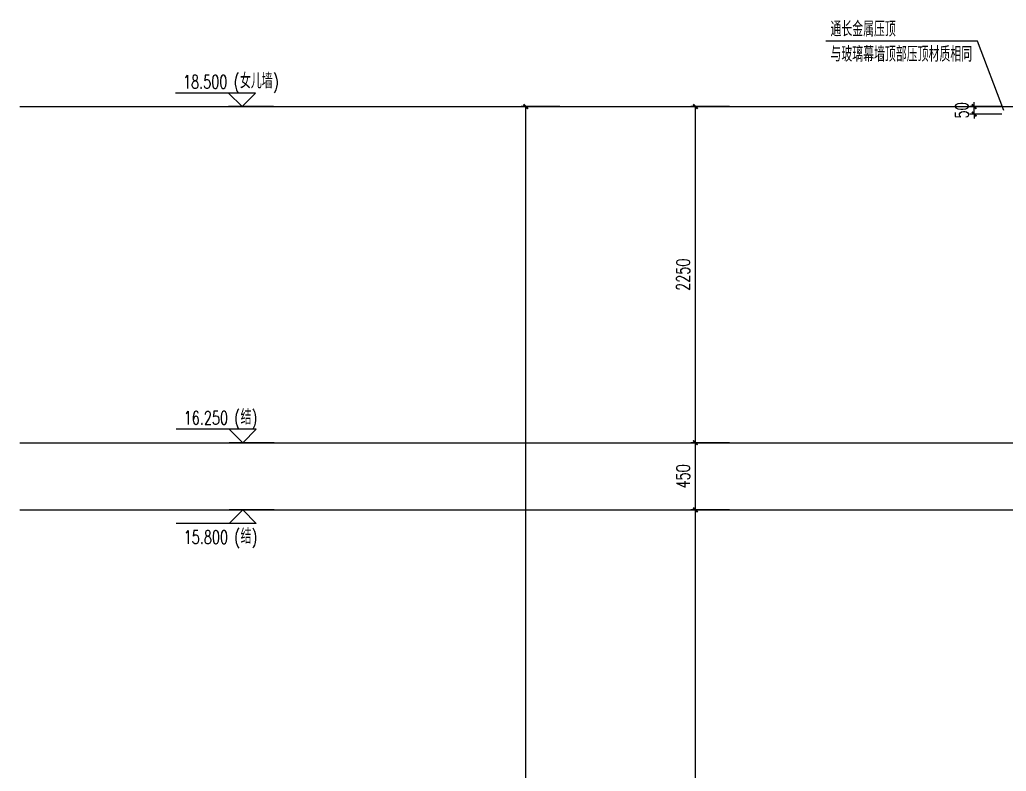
# Model space of a CAD drawing. Extents: x -1899985 to 1774885, y 556286 to 2175695.
# Drawn here: x -512118 to -505517, y 582308 to 587339 of the extents above; entities that cross this region are included whole.
import ezdxf

# ---------------------------------------------------------------- set-up
doc = ezdxf.new("R2010")
doc.units = 0
doc.header["$LTSCALE"] = 10
doc.header["$MEASUREMENT"] = 0
doc.linetypes.add('20剖面图$0$__DASH', pattern=[0.35, 0.25, -0.1])
doc.linetypes.add('20剖面图$0$DOTE', pattern=[2.42, 2, -0.2, 0.02, -0.2])
doc.layers.get('Defpoints').update_dxf_attribs({"color": 210})
for name, color, linetype in [('20剖面图$0$A-AXIS-D', 1, 'Continuous'), ('20剖面图$0$A-AXIS-DOTE', 14, '20剖面图$0$DOTE'), ('20剖面图$0$DIM_ELEV', 3, 'Continuous'), ('20剖面图$0$PUB_TEXT', 7, 'Continuous'), ('A-AXIS-DP', 126, 'Continuous'), ('A-LIN-V', 9, 'Continuous'), ('DIM_SYMB', 3, 'Continuous'), ('PUB_TEXT', 7, 'Continuous')]:
    doc.layers.add(name, color=color, linetype=linetype)
doc.styles.add('20剖面图$0$_TCH_DIM', font='SIMPLEX', dxfattribs={"bigfont": 'GBCBIG'})
doc.styles.add('20剖面图$0$_TCH_DIM_T3', font='SIMPLEX', dxfattribs={"width": 0.705882, "bigfont": 'GBCBIG'})
doc.styles.add('_TCH_DIM', font='SIMPLEX', dxfattribs={"bigfont": 'GBCBIG'})
doc.styles.add('_TCH_DIM_T3', font='SIMPLEX', dxfattribs={"width": 0.705882, "bigfont": 'GBCBIG'})
doc.dimstyles.new('20剖面图$0$_TCH_ARCH&&30', dxfattribs={"dimtxt": 89.25, "dimasz": 30, "dimexe": 30, "dimexo": 30, "dimgap": 37.875, "dimtad": 1, "dimdec": 0, "dimzin": 0, "dimdsep": 46, "dimtxsty": '20剖面图$0$_TCH_DIM_T3', "dimblk": '20剖面图$0$_ArchTick', "dimcen": 0.09, "dimclrt": 7, "dimazin": 2, "dimtfac": 1, "dimtdec": 0, "dimtix": 1, "dimtmove": 2, "dimatfit": 3, "dimfxl": 1, "dimtolj": 1, "dimtzin": 0, "dimarcsym": 0})
doc.dimstyles.new('_TCH_ARCH&&30', dxfattribs={"dimtxt": 89.25, "dimasz": 30, "dimexe": 30, "dimexo": 30, "dimgap": 37.875, "dimtad": 1, "dimdec": 0, "dimzin": 0, "dimdsep": 46, "dimtxsty": '_TCH_DIM_T3', "dimblk": 'ARCHTICK', "dimcen": 0.09, "dimclrt": 7, "dimazin": 2, "dimtfac": 1, "dimtdec": 0, "dimtix": 1, "dimtmove": 2, "dimatfit": 3, "dimfxl": 1, "dimtolj": 1, "dimtzin": 0, "dimarcsym": 0})

# ---------------------------------------------------------------- blocks, each defined once
blk = doc.blocks.new('20剖面图$0$_ArchTick')
at = {"color": 0, "linetype": 'ByBlock', "const_width": 0.4}
blk.add_lwpolyline([(-0.5, -0.5), (0.5, 0.5)], dxfattribs=at)
blk = doc.blocks.new('*D263')
at = {"layer": '20剖面图$0$A-AXIS-D', "color": 0, "lineweight": -2, "transparency": 16777216}
for p, q in [((-507368.7, 584057.5), (-507627, 584057.5)), ((-507597, 568257.5), (-507597, 584057.5)), ((-507368.7, 568257.5), (-507627, 568257.5))]:
    blk.add_line(p, q, dxfattribs=at)
at = {"layer": 'Defpoints', "color": 0, "transparency": 16777216}
for p in [(-507597, 584057.5), (-507338.7, 584057.5), (-507338.7, 568257.5)]:
    blk.add_point(p, dxfattribs=at)
at = {"layer": '20剖面图$0$A-AXIS-D', "color": 0, "lineweight": -2, "transparency": 16777216, "xscale": 30, "yscale": 30, "zscale": 30}
for p, rotation in [((-507597, 584057.5), 90), ((-507597, 568257.5), 270)]:
    blk.add_blockref('20剖面图$0$_ArchTick', p, dxfattribs=dict(at, rotation=rotation))
at = {"layer": '20剖面图$0$A-AXIS-D', "color": 7, "transparency": 16777216, "insert": (-507679.5, 576157.5), "char_height": 89.25, "attachment_point": 5, "rotation": 90, "style": '20剖面图$0$_TCH_DIM_T3'}
blk.add_mtext('\\A1;15800', dxfattribs=at)
blk = doc.blocks.new('*D264')
at = {"layer": '20剖面图$0$A-AXIS-D', "color": 0, "lineweight": -2, "transparency": 16777216}
for p, q in [((-507368.7, 584507.5), (-507627, 584507.5)), ((-507597, 584057.5), (-507597, 584507.5)), ((-507368.7, 584057.5), (-507627, 584057.5))]:
    blk.add_line(p, q, dxfattribs=at)
at = {"layer": 'Defpoints', "color": 0, "transparency": 16777216}
for p in [(-507597, 584507.5), (-507338.7, 584507.5), (-507338.7, 584057.5)]:
    blk.add_point(p, dxfattribs=at)
at = {"layer": '20剖面图$0$A-AXIS-D', "color": 0, "lineweight": -2, "transparency": 16777216, "xscale": 30, "yscale": 30, "zscale": 30}
for p, rotation in [((-507597, 584507.5), 90), ((-507597, 584057.5), 270)]:
    blk.add_blockref('20剖面图$0$_ArchTick', p, dxfattribs=dict(at, rotation=rotation))
at = {"layer": '20剖面图$0$A-AXIS-D', "color": 7, "transparency": 16777216, "insert": (-507679.5, 584282.5), "char_height": 89.25, "attachment_point": 5, "rotation": 90, "style": '20剖面图$0$_TCH_DIM_T3'}
blk.add_mtext('\\A1;450', dxfattribs=at)
blk = doc.blocks.new('*D265')
at = {"layer": '20剖面图$0$A-AXIS-D', "color": 0, "lineweight": -2, "transparency": 16777216}
for p, q in [((-507368.7, 586757.5), (-507627, 586757.5)), ((-507597, 584507.5), (-507597, 586757.5)), ((-507368.7, 584507.5), (-507627, 584507.5))]:
    blk.add_line(p, q, dxfattribs=at)
at = {"layer": 'Defpoints', "color": 0, "transparency": 16777216}
for p in [(-507597, 586757.5), (-507338.7, 586757.5), (-507338.7, 584507.5)]:
    blk.add_point(p, dxfattribs=at)
at = {"layer": '20剖面图$0$A-AXIS-D', "color": 0, "lineweight": -2, "transparency": 16777216, "xscale": 30, "yscale": 30, "zscale": 30}
for p, rotation in [((-507597, 586757.5), 90), ((-507597, 584507.5), 270)]:
    blk.add_blockref('20剖面图$0$_ArchTick', p, dxfattribs=dict(at, rotation=rotation))
at = {"layer": '20剖面图$0$A-AXIS-D', "color": 7, "transparency": 16777216, "insert": (-507679.5, 585632.5), "char_height": 89.25, "attachment_point": 5, "rotation": 90, "style": '20剖面图$0$_TCH_DIM_T3'}
blk.add_mtext('\\A1;2250', dxfattribs=at)
blk = doc.blocks.new('*D266')
at = {"layer": '20剖面图$0$A-AXIS-D', "color": 0, "lineweight": -2, "transparency": 16777216}
for p, q in [((-508503.7, 586757.5), (-508762, 586757.5)), ((-508732, 567957.5), (-508732, 586757.5)), ((-508503.7, 567957.5), (-508762, 567957.5))]:
    blk.add_line(p, q, dxfattribs=at)
at = {"layer": 'Defpoints', "color": 0, "transparency": 16777216}
for p in [(-508732, 586757.5), (-508473.7, 586757.5), (-508473.7, 567957.5)]:
    blk.add_point(p, dxfattribs=at)
at = {"layer": '20剖面图$0$A-AXIS-D', "color": 0, "lineweight": -2, "transparency": 16777216, "xscale": 30, "yscale": 30, "zscale": 30}
for p, rotation in [((-508732, 586757.5), 90), ((-508732, 567957.5), 270)]:
    blk.add_blockref('20剖面图$0$_ArchTick', p, dxfattribs=dict(at, rotation=rotation))
at = {"layer": '20剖面图$0$A-AXIS-D', "color": 7, "transparency": 16777216, "insert": (-508814.5, 577357.5), "char_height": 89.25, "attachment_point": 5, "rotation": 90, "style": '20剖面图$0$_TCH_DIM_T3'}
blk.add_mtext('\\A1;18800', dxfattribs=at)
blk = doc.blocks.new('_ArchTick')
at = {"color": 0, "linetype": 'ByBlock', "const_width": 0.4}
blk.add_lwpolyline([(-0.5, -0.5), (0.5, 0.5)], dxfattribs=at)
blk = doc.blocks.new('*D101')
at = {"layer": 'A-AXIS-DP', "color": 0, "lineweight": -2, "transparency": 16777216}
for p, q in [((-505546.6, 586757.5), (-505761.5, 586757.5)), ((-505731.5, 586757.5), (-505731.5, 586787.5)), ((-505731.5, 586707.5), (-505731.5, 586757.5)), ((-505546.6, 586707.5), (-505761.5, 586707.5)), ((-505731.5, 586707.5), (-505731.5, 586677.5))]:
    blk.add_line(p, q, dxfattribs=at)
at = {"layer": 'Defpoints', "color": 0, "transparency": 16777216}
for p in [(-505731.5, 586757.5), (-505516.6, 586757.5), (-505516.6, 586707.5)]:
    blk.add_point(p, dxfattribs=at)
at = {"layer": 'A-AXIS-DP', "color": 0, "lineweight": -2, "transparency": 16777216, "xscale": 30, "yscale": 30, "zscale": 30}
for p, rotation in [((-505731.5, 586757.5), 270), ((-505731.5, 586707.5), 90)]:
    blk.add_blockref('_ArchTick', p, dxfattribs=dict(at, rotation=rotation))
at = {"layer": 'A-AXIS-DP', "color": 7, "transparency": 16777216, "insert": (-505814, 586732.5), "char_height": 89.25, "attachment_point": 5, "rotation": 90, "style": '_TCH_DIM_T3'}
blk.add_mtext('\\A1;50', dxfattribs=at)
blk = doc.blocks.new('20剖面图')
at = {"layer": '20剖面图$0$A-AXIS-DOTE', "linetype": '20剖面图$0$__DASH', "ltscale": 2}
for p, q in [((-512118.3, 586757.5), (-501406.1, 586757.5)), ((-512118.3, 584507.5), (-499057.6, 584507.5)), ((-512118.3, 584057.5), (-499057.6, 584057.5))]:
    blk.add_line(p, q, dxfattribs=at)
at = {"layer": '20剖面图$0$DIM_ELEV'}
for p, q in [((-510540.3, 586847.5), (-511076.7, 586847.5)), ((-510630.3, 586757.5), (-510720.3, 586847.5)), ((-510630.3, 586757.5), (-510540.3, 586847.5)), ((-510420.3, 586757.5), (-510720.3, 586757.5)), ((-510536, 584597.5), (-511072.4, 584597.5)), ((-510626, 584507.5), (-510716, 584597.5)), ((-510626, 584507.5), (-510536, 584597.5)), ((-510416, 584507.5), (-510716, 584507.5)), ((-510626, 584057.5), (-510716, 583967.5)), ((-510416, 584057.5), (-510716, 584057.5)), ((-510626, 584057.5), (-510536, 583967.5)), ((-510536, 583967.5), (-511072.4, 583967.5))]:
    blk.add_line(p, q, dxfattribs=at)
at = {"layer": '20剖面图$0$PUB_TEXT', "style": '20剖面图$0$_TCH_DIM', "width": 0.705882}
for s, height, p in [('18.500', 89.25, (-511025.7, 586879)), ('(', 89.2, (-510686.7, 586879)), (')', 89.2, (-510423.5, 586879)), ('16.250', 89.25, (-511021.4, 584629)), ('(', 89.2, (-510682.4, 584629)), (')', 89.2, (-510566.7, 584629)), ('15.800', 89.25, (-511021.4, 583831)), ('(', 89.2, (-510682.4, 583831)), (')', 89.2, (-510566.7, 583831))]:
    blk.add_text(s, height=height, dxfattribs=at).set_placement(p)
at = {"layer": '20剖面图$0$PUB_TEXT', "style": '20剖面图$0$_TCH_DIM'}
for s, height, p in [('女儿墙', 101.28, (-510644.7, 586879)), ('结', 101.3, (-510640.4, 584629)), ('结', 101.3, (-510640.4, 583831))]:
    blk.add_text(s, height=height, dxfattribs=at).set_placement(p)
at = {"layer": '20剖面图$0$A-AXIS-D'}
for p1, p2, picture, middle in [((-508473.7, 567957.5), (-508473.7, 586757.5), '*D266', (-508814.5, 577357.5)), ((-507338.7, 584507.5), (-507338.7, 586757.5), '*D265', (-507679.5, 585632.5)), ((-507338.7, 584057.5), (-507338.7, 584507.5), '*D264', (-507679.5, 584282.5)), ((-507338.7, 568257.5), (-507338.7, 584057.5), '*D263', (-507679.5, 576157.5))]:
    dim = blk.add_aligned_dim(p1=p1, p2=p2, distance=258.3, dimstyle='20剖面图$0$_TCH_ARCH&&30', dxfattribs=at)
    dim.commit()
    dim.dimension.update_dxf_attribs({"geometry": picture, "text_midpoint": middle})

msp = doc.modelspace()

# ---------------------------------------------------------------- block references
at = {"layer": 'A-LIN-V'}
msp.add_blockref('20剖面图', (0, 0), dxfattribs=at)

# ---------------------------------------------------------------- next in the draw order: linework, layer by layer
at = {"layer": 'DIM_SYMB'}
for p, q in [((-505708.4, 587194.7), (-506724.5, 587194.7)), ((-505532.9, 586732.5), (-505708.4, 587194.7))]:
    msp.add_line(p, q, dxfattribs=at)

# ---------------------------------------------------------------- next in the draw order: texts
at = {"layer": 'PUB_TEXT', "style": '_TCH_DIM'}
for s, height, p in [('通长金属压顶', 101.28, (-506693, 587226.2)), ('与玻璃幕墙顶部压顶材质相同', 101.277, (-506693, 587058.2))]:
    msp.add_text(s, height=height, dxfattribs=at).set_placement(p)

# ---------------------------------------------------------------- next in the draw order: dimensions: what is measured, and where the dimension line sits
at = {"layer": 'A-AXIS-DP'}
dim = msp.add_aligned_dim(p1=(-505516.6, 586707.5), p2=(-505516.6, 586757.5), distance=214.8, dimstyle='_TCH_ARCH&&30', dxfattribs=at)
dim.commit()
dim.dimension.update_dxf_attribs({"geometry": '*D101', "text_midpoint": (-505814, 586732.5)})

doc.saveas('drawing.dxf')
